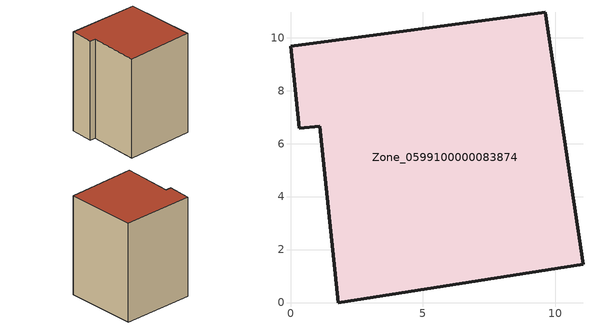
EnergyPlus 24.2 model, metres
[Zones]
Zone_0599100000083874
 floor ground (C_G): 0,9.67 9.61,10.95 11.04,1.45 1.81,0 1.1,6.65 0.33,6.57 z0
 wall outside (C_F): 9.61,10.95 0,9.67 0.33,6.57 1.1,6.65 1.81,0 11.04,1.45 9.61,10.95 z0:13.5
 roof outside (C_R): 11.04,1.45 9.61,10.95 0,9.67 0.33,6.57 1.1,6.65 1.81,0 z13.5
[BUILDING]
Pand.0599100000083874: North Axis=0; Terrain=City; Loads Convergence Tolerance Value=0.04; Temperature Convergence Tolerance Value=0.4; Solar Distribution=FullExterior; Maximum Number of Warmup Days=25; Minimum Number of Warmup Days=1
[Site:Location]
Rotterdam.The.Hague.AP_ZH_NLD Design_Conditions: Latitude=51.96; Longitude=4.45; Time Zone=1; Elevation=-4.5
[SITE:GROUNDTEMPERATURE:BUILDINGSURFACE]
18, 18, 18, 18, 18, 18, 18, 18, 18, 18, 18, 18
[MATERIAL] Thermal Absorptance=0.9; Solar Absorptance=0.7; Visible Absorptance=0.7
Name | Roughness | Thickness | Conductivity | Density | Specific Heat
G.TI.1946 | MediumSmooth | 0.15 | 1 | 540 | 1210
F.TI.1946 | Rough | 0.3 | 0.857143 | 1920 | 840
R.TI.1946 | MediumRough | 0.2 | 0.1 | 1500 | 1000
[CONSTRUCTION]
C_G: G.TI.1946
C_F: F.TI.1946
C_R: R.TI.1946
[ZONE]
Zone_0599100000083874: Type=1; Multiplier=1; Ceiling Height=Autocalculate; Volume=Autocalculate; Floor Area=autocalculate; Part of Total Floor Area=Yes
[ZONEINFILTRATION:DESIGNFLOWRATE]
Infil_Zone_0599100000083874: Zone or ZoneList or Space or SpaceList=Zone_0599100000083874; Schedule=AlwaysOn; Design Flow Rate Calculation Method=Flow/Area; Flow Rate per Floor Area=0.003; Constant Term Coefficient=1; Temperature Term Coefficient=0; Velocity Term Coefficient=0; Velocity Squared Term Coefficient=0
[HVACTEMPLATE:ZONE:IDEALLOADSAIRSYSTEM]
Zone_0599100000083874: Maximum Heating Supply Air Temperature=50; Minimum Cooling Supply Air Temperature=13; Maximum Heating Supply Air Humidity Ratio=0.0156; Minimum Cooling Supply Air Humidity Ratio=0.0077; Heating Limit=NoLimit; Cooling Limit=NoLimit; Dehumidification Control Type=ConstantSensibleHeatRatio; Cooling Sensible Heat Ratio=0.7; Dehumidification Setpoint=60; Humidification Control Type=None; Humidification Setpoint=30; Outdoor Air Method=None; Outdoor Air Flow Rate per Person=0.00944; Outdoor Air Flow Rate per Zone Floor Area=0; Outdoor Air Flow Rate per Zone=0; Demand Controlled Ventilation Type=None; Outdoor Air Economizer Type=NoEconomizer; Heat Recovery Type=None; Sensible Heat Recovery Effectiveness=0.7; Latent Heat Recovery Effectiveness=0.65
[ZONECONTROL:THERMOSTAT]
ThermostatControl_Zone_0599100000083874: Zone or ZoneList=Zone_0599100000083874; Control Type Schedule=DualSetpointControlType; Control 1=Thermostat_Zone_0599100000083874; Temperature Difference Between Cutout And Setpoint=0
[THERMOSTATSETPOINT:DUALSETPOINT]
Thermostat_Zone_0599100000083874: Heating Setpoint Temperature Schedule=HeatingSetpoint_Zone_0599100000083874; Cooling Setpoint Temperature Schedule=CoolingSetpoint_Zone_0599100000083874
[SCHEDULE:COMPACT]
HeatingSetpoint_Zone_0599100000083874: Through: 12/31, For: AllDays, Until: 24:00, 21
CoolingSetpoint_Zone_0599100000083874: Through: 12/31, For: AllDays, Until: 24:00, 24
DualSetpointControlType: Through: 12/31, For: AllDays, Until: 24:00, 4
AlwaysOn: Through: 12/31, For: AllDays, Until: 24:00, 1
